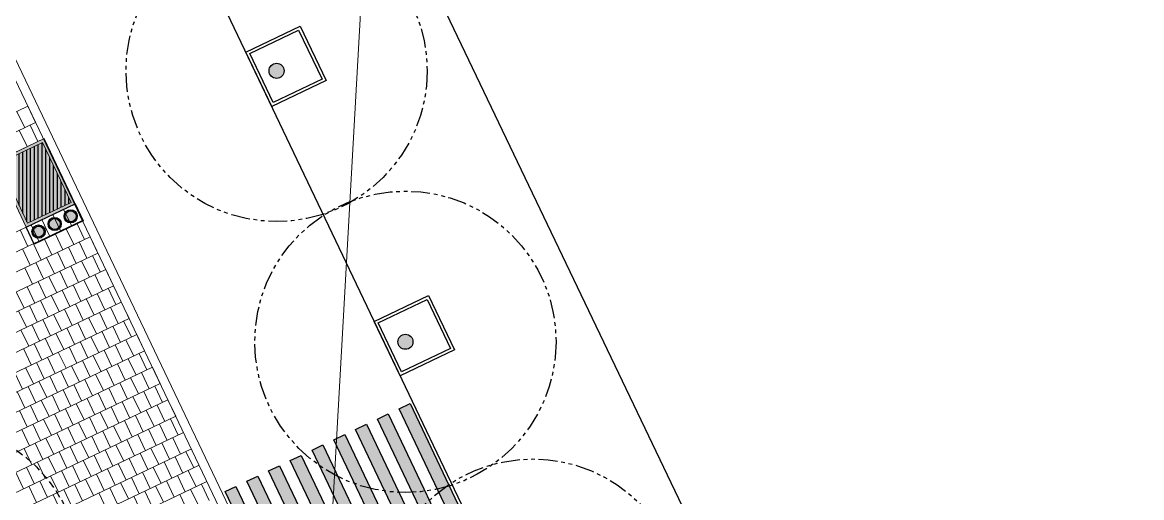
# Model space of a CAD drawing. Header units: metres. Extents: x 678805 to 1359287, y 2747329 to 5497370.
# Drawn here: x 679985.86 to 680023.01, y 2748769.04 to 2748784.8 of the extents above; entities that cross this region are included whole.
import ezdxf
from ezdxf.enums import TextEntityAlignment as Align

# ---------------------------------------------------------------- set-up
doc = ezdxf.new("R2010")
doc.units = ezdxf.units.M
for name, pattern in [('XREF_MON_EIT SUPPORT$0$HIDDEN', [0.375, 0.25, -0.125]), ('XREF_MON_EIT SUPPORT$0$LIM ACERAS$0$PHANTOM2', [1.25, 0.625, -0.125, 0.125, -0.125, 0.125, -0.125]), ('XREF_MON_GENERAL_LAYOUT$0$ACAD_ISO03W100', [30, 12, -18]), ('XREF_MON_SFT_TREES$0$HIDDEN', [0.375, 0.25, -0.125])]:
    doc.linetypes.add(name, pattern=pattern)
for name, color, linetype in [('00_XREF_MON_HSC_PAVEMENT', 7, 'Continuous'), ('00_XREF_TWQ_BUILDINGS', 7, 'Continuous'), ('00_XREF_TWQ_SFT_TREES', 7, 'Continuous'), ('00_XREF_TWQ_URBAN CONTEXT', 7, 'Continuous'), ('XREF_MON_EIT SUPPORT$0$02-L-Material Change', 253, 'Continuous'), ('XREF_MON_EIT SUPPORT$0$02-L-Painted line', 254, 'Continuous'), ('XREF_MON_EIT SUPPORT$0$02-L-PINTURA', 253, 'Continuous'), ('XREF_MON_EIT SUPPORT$0$L-Límite Acera', 9, 'Continuous'), ('XREF_MON_EIT SUPPORT$0$SL_TREE_CANOPY_', 254, 'XREF_MON_EIT SUPPORT$0$HIDDEN'), ('XREF_MON_EIT SUPPORT$0$SL_TREE_TRUNK_', 254, 'Continuous'), ('XREF_MON_EIT SUPPORT$0$SL_Trees_out_of_scope_', 254, 'Continuous'), ('XREF_MON_GENERAL_LAYOUT$0$00_Sorround Parcels', 252, 'XREF_MON_GENERAL_LAYOUT$0$ACAD_ISO03W100'), ('XREF_MON_HSC_FURNITURE$0$02-L-litter bin', 8, 'Continuous'), ('XREF_MON_HSC_PAVEMENT$0$03-TR-Tree Pit_Green', 74, 'Continuous'), ('XREF_MON_SFT_TREES$0$SL_TREE_CANOPY', 251, 'XREF_MON_SFT_TREES$0$HIDDEN'), ('XREF_MON_SFT_TREES$0$SL_TREE_TRUNK', 251, 'Continuous'), ('XREF_MON_URBAN CONTEXT$0$Parcel', 7, 'Continuous'), ('XREF_MON_URBAN CONTEXT$0$XREF_MON_EIT SUPPORT', 7, 'Continuous')]:
    doc.layers.add(name, color=color, linetype=linetype)
for name, color, linetype, true_color in [('02-L-Waterfeatures 01', 7, 'Continuous', 0x4da6ff), ('XREF_MON_HSC_PAVEMENT$0$03-TR-Tree Pit_White', 7, 'Continuous', 0xfcfcfc), ('XREF_MON_SFT_TREES$0$SL_TREE_ALBIZIA_LEBBECK', 7, 'Continuous', 0xa3a300)]:
    doc.layers.add(name, color=color, linetype=linetype, true_color=true_color)
for name, color, linetype, lineweight in [('XREF_MON_GENERAL_LAYOUT$0$02-L-Level Curves 0.25-0.75m', 33, 'Continuous', 5), ('XREF_MON_GENERAL_LAYOUT$0$02-L-Material Change', 251, 'Continuous', 5), ('XREF_MON_GENERAL_LAYOUT$0$04-BK-Tree Pit', 6, 'Continuous', 5), ('XREF_MON_HSC_PAVEMENT$0$04-BK-Tree Pit', 6, 'Continuous', 5)]:
    doc.layers.add(name, color=color, linetype=linetype, lineweight=lineweight)
doc.layers.add('XREF_MON_HSC_FURNITURE$0$00-AUX', color=2, linetype='Continuous', plot=False)
doc.layers.add('XREF_MON_HSC_PAVEMENT$0$02-L-Joints-Paviment_07_Precast Concrete Blocks 60X40', color=7, linetype='Continuous', lineweight=5, true_color=0x999999)
doc.layers.add('XREF_MON_HSC_PAVEMENT$0$03-TR-Pavement_07_Precast Concrete Blocks 60X40', color=7, linetype='Continuous', lineweight=5, true_color=0x999999)
doc.layers.get('XREF_MON_SFT_TREES$0$SL_TREE_ALBIZIA_LEBBECK').off()
doc.styles.add('XREF_MON_GENERAL_LAYOUT$0$Standard', font='arial.ttf')

# ---------------------------------------------------------------- blocks, each defined once
blk = doc.blocks.new('*U44')
h = blk.add_hatch(color=256)
h.dxf.hatch_style = 1
h.paths.add_polyline_path([(7.523, 14.549), (7.523, 14.949), (13.523, 14.949), (13.523, 14.549)])
h = blk.add_hatch(color=256)
h.dxf.hatch_style = 1
h.paths.add_polyline_path([(7.523, 13.749), (7.523, 14.149), (13.523, 14.149), (13.523, 13.749)])
h = blk.add_hatch(color=256)
h.dxf.hatch_style = 1
h.paths.add_polyline_path([(7.523, 12.949), (7.523, 13.349), (13.523, 13.349), (13.523, 12.949)])
h = blk.add_hatch(color=256)
h.dxf.hatch_style = 1
h.paths.add_polyline_path([(7.523, 12.149), (7.523, 12.549), (13.523, 12.549), (13.523, 12.149)])
h = blk.add_hatch(color=256)
h.dxf.hatch_style = 1
h.paths.add_polyline_path([(7.523, 11.349), (7.523, 11.749), (13.523, 11.749), (13.523, 11.349)])
h = blk.add_hatch(color=256)
h.dxf.hatch_style = 1
h.paths.add_polyline_path([(7.523, 10.549), (7.523, 10.949), (13.523, 10.949), (13.523, 10.549)])
h = blk.add_hatch(color=256)
h.dxf.hatch_style = 1
h.paths.add_polyline_path([(7.523, 9.749), (7.523, 10.149), (13.523, 10.149), (13.523, 9.749)])
h = blk.add_hatch(color=256)
h.dxf.hatch_style = 1
h.paths.add_polyline_path([(7.523, 8.949), (7.523, 9.349), (13.523, 9.349), (13.523, 8.949)])
h = blk.add_hatch(color=256)
h.dxf.hatch_style = 1
h.paths.add_polyline_path([(7.523, 8.149), (7.523, 8.549), (13.523, 8.549), (13.523, 8.149)])
at = {"layer": 'XREF_MON_EIT SUPPORT$0$02-L-PINTURA'}
for points in [[(7.523, 14.549), (7.523, 14.949), (13.523, 14.949), (13.523, 14.549)], [(7.523, 13.749), (7.523, 14.149), (13.523, 14.149), (13.523, 13.749)], [(7.523, 12.949), (7.523, 13.349), (13.523, 13.349), (13.523, 12.949)], [(7.523, 12.149), (7.523, 12.549), (13.523, 12.549), (13.523, 12.149)], [(7.523, 11.349), (7.523, 11.749), (13.523, 11.749), (13.523, 11.349)], [(7.523, 10.549), (7.523, 10.949), (13.523, 10.949), (13.523, 10.549)], [(7.523, 9.749), (7.523, 10.149), (13.523, 10.149), (13.523, 9.749)], [(7.523, 8.949), (7.523, 9.349), (13.523, 9.349), (13.523, 8.949)], [(7.523, 8.149), (7.523, 8.549), (13.523, 8.549), (13.523, 8.149)]]:
    blk.add_lwpolyline(points, close=True, dxfattribs=at)
blk = doc.blocks.new('XREF_MON_EIT SUPPORT$0$ALCORQUE 1.8X1.8 con borde')
at = {"layer": 'XREF_MON_EIT SUPPORT$0$02-L-Material Change', "color": 254}
for points in [[(679587.386, 2748672.469), (679589.192, 2748673.329), (679590.051, 2748671.523), (679588.245, 2748670.663), (679587.386, 2748672.469)], [(679587.519, 2748672.422), (679589.145, 2748673.195), (679589.918, 2748671.57), (679588.293, 2748670.796), (679587.519, 2748672.422)]]:
    blk.add_lwpolyline(points, dxfattribs=at)
blk = doc.blocks.new('XREF_MON_EIT SUPPORT$0$trees_outofboundaries')
at = {"layer": 'XREF_MON_EIT SUPPORT$0$SL_TREE_TRUNK_'}
h = blk.add_hatch(color=256, dxfattribs=at)
h.dxf.hatch_style = 1
edge = h.paths.add_edge_path()
edge.add_arc((0, 0), 0.25, 0, 360)
at = {"layer": 'XREF_MON_EIT SUPPORT$0$SL_TREE_CANOPY_', "linetype": 'XREF_MON_EIT SUPPORT$0$LIM ACERAS$0$PHANTOM2'}
blk.add_circle((0, 0), 5, dxfattribs=at)
at = {"layer": 'XREF_MON_EIT SUPPORT$0$SL_TREE_TRUNK_'}
blk.add_circle((0, 0), 0.25, dxfattribs=at)
blk = doc.blocks.new('XREF_MON_EIT SUPPORT')
at = {"layer": 'XREF_MON_EIT SUPPORT$0$L-Límite Acera'}
blk.add_lwpolyline([(680033.752, 2748699.05), (679965.837, 2748841.265)], dxfattribs=at)
at = {"layer": 'XREF_MON_EIT SUPPORT$0$02-L-Material Change', "color": 254, "rotation": 0.08615487837124504}
for p in [(4539.794, -907.432), (4544.059, -916.364)]:
    blk.add_blockref('XREF_MON_EIT SUPPORT$0$ALCORQUE 1.8X1.8 con borde', p, dxfattribs=at)
at = {"layer": 'XREF_MON_EIT SUPPORT$0$02-L-Painted line', "rotation": 295.4458425023207}
blk.add_blockref('*U44', (679981.995, 2748772.528), dxfattribs=at)
at = {"layer": 'XREF_MON_EIT SUPPORT$0$SL_Trees_out_of_scope_'}
for p in [(679994.297, 2748783.195), (679998.574, 2748774.206), (680002.803, 2748765.319)]:
    blk.add_blockref('XREF_MON_EIT SUPPORT$0$trees_outofboundaries', p, dxfattribs=at)
blk = doc.blocks.new('XREF_MON_URBAN CONTEXT')
at = {"layer": 'XREF_MON_URBAN CONTEXT$0$Parcel'}
blk.add_lwpolyline([(680108.539, 2748743.562), (680036.39, 2748709), (679975.043, 2748837.064), (680047.192, 2748871.626), (680108.539, 2748743.562)], close=True, dxfattribs=at)
at = {"layer": 'XREF_MON_URBAN CONTEXT$0$XREF_MON_EIT SUPPORT'}
blk.add_blockref('XREF_MON_EIT SUPPORT', (0, 0), dxfattribs=at)
blk = doc.blocks.new('XREF_MON_SFT_TREES$0$Albizia_lebbeck')
h = blk.add_hatch()
h.set_pattern_fill('ANSI31', color=256, scale=0.1)
edge = h.paths.add_edge_path()
edge.add_arc((0, 0), 5, -25.4481, 334.5519)
at = {"layer": 'XREF_MON_SFT_TREES$0$SL_TREE_TRUNK'}
h = blk.add_hatch(color=256, dxfattribs=at)
h.dxf.hatch_style = 1
edge = h.paths.add_edge_path()
edge.add_arc((0, 0), 0.25, 0, 360)
at = {"layer": 'XREF_MON_SFT_TREES$0$SL_TREE_CANOPY', "linetype": 'XREF_MON_SFT_TREES$0$HIDDEN'}
blk.add_circle((0, 0), 5, dxfattribs=at)
at = {"layer": 'XREF_MON_SFT_TREES$0$SL_TREE_TRUNK'}
blk.add_circle((0, 0), 0.25, dxfattribs=at)
blk = doc.blocks.new('XREF_MON_SFT_TREES')
at = {"layer": 'XREF_MON_SFT_TREES$0$SL_TREE_ALBIZIA_LEBBECK', "rotation": 25.44812939262281}
blk.add_blockref('XREF_MON_SFT_TREES$0$Albizia_lebbeck', (679982.789, 2748766.523), dxfattribs=at)
blk = doc.blocks.new('XREF_MON_HSC_PAVEMENT$0$ALCORQUE RECTANGULAR')
at = {"layer": 'XREF_MON_HSC_PAVEMENT$0$03-TR-Tree Pit_Green', "ltscale": 0.3}
h = blk.add_hatch(dxfattribs=at)
h.set_pattern_fill('ANSI31', color=256, scale=0.04, angle=-45)
h.set_pattern_definition([(360, (-2068898.16958, 3428624.0145), (3e-17, 0.127), [])])
h.paths.add_polyline_path([(679903.391, 2748647.421), (679902.702, 2748648.869), (679904.689, 2748649.814), (679905.377, 2748648.367)])
at = {"layer": 'XREF_MON_HSC_PAVEMENT$0$03-TR-Tree Pit_White'}
h = blk.add_hatch(color=256, dxfattribs=at)
h.dxf.hatch_style = 1
h.paths.add_polyline_path([(679903.344, 2748647.288), (679902.569, 2748648.916), (679904.736, 2748649.947), (679905.511, 2748648.319)])
blk = doc.blocks.new('XREF_MON_HSC_PAVEMENT')
at = {"layer": 'XREF_MON_HSC_PAVEMENT$0$02-L-Joints-Paviment_07_Precast Concrete Blocks 60X40'}
for points in [[(679985.935, 2748781.309), (679985.677, 2748781.851)], [(679986.296, 2748781.481), (679986.038, 2748782.023)], [(679986.115, 2748781.395), (679986.373, 2748780.854)], [(679985.754, 2748781.223), (679986.012, 2748780.682)], [(679987.125, 2748777.889), (679986.867, 2748778.431)], [(679987.486, 2748778.061), (679987.228, 2748778.602)], [(679987.847, 2748778.232), (679987.59, 2748778.774)], [(679986.403, 2748777.545), (679986.145, 2748778.087)], [(679986.764, 2748777.717), (679986.506, 2748778.259)], [(679987.667, 2748778.147), (679987.925, 2748777.605)], [(679986.041, 2748777.373), (679985.784, 2748777.915)], [(679986.944, 2748777.803), (679987.202, 2748777.261)], [(679987.306, 2748777.975), (679987.563, 2748777.433)], [(679988.365, 2748777.149), (679988.107, 2748777.691)], [(679986.222, 2748777.459), (679986.48, 2748776.917)], [(679986.583, 2748777.631), (679986.841, 2748777.089)], [(679987.642, 2748776.806), (679987.384, 2748777.348)], [(679988.003, 2748776.978), (679987.746, 2748777.519)], [(679985.861, 2748777.287), (679986.119, 2748776.745)], [(679986.92, 2748776.462), (679986.662, 2748777.004)], [(679987.281, 2748776.634), (679987.023, 2748777.176)], [(679988.184, 2748777.064), (679988.442, 2748776.522)], [(679986.197, 2748776.118), (679985.94, 2748776.66)], [(679986.559, 2748776.29), (679986.301, 2748776.832)], [(679987.1, 2748776.548), (679987.358, 2748776.006)], [(679987.462, 2748776.72), (679987.719, 2748776.178)], [(679987.823, 2748776.892), (679988.081, 2748776.35)], [(679988.882, 2748776.066), (679988.624, 2748776.608)], [(679986.378, 2748776.204), (679986.636, 2748775.662)], [(679986.739, 2748776.376), (679986.997, 2748775.834)], [(679988.159, 2748775.723), (679987.902, 2748776.265)], [(679988.521, 2748775.895), (679988.263, 2748776.436)], [(679985.656, 2748775.86), (679985.914, 2748775.319)], [(679986.017, 2748776.032), (679986.275, 2748775.491)], [(679987.437, 2748775.379), (679987.179, 2748775.921)], [(679987.798, 2748775.551), (679987.54, 2748776.093)], [(679988.34, 2748775.809), (679988.598, 2748775.267)], [(679988.701, 2748775.981), (679988.959, 2748775.439)], [(679986.715, 2748775.035), (679986.457, 2748775.577)], [(679987.076, 2748775.207), (679986.818, 2748775.749)], [(679987.618, 2748775.465), (679987.875, 2748774.923)], [(679987.979, 2748775.637), (679988.237, 2748775.095)], [(679989.399, 2748774.985), (679989.141, 2748775.526)], [(679985.992, 2748774.691), (679985.734, 2748775.233)], [(679986.353, 2748774.863), (679986.096, 2748775.405)], [(679986.895, 2748775.121), (679987.153, 2748774.579)], [(679987.256, 2748775.293), (679987.514, 2748774.751)], [(679988.676, 2748774.641), (679988.418, 2748775.183)], [(679989.037, 2748774.813), (679988.78, 2748775.354)], [(679986.173, 2748774.777), (679986.431, 2748774.236)], [(679986.534, 2748774.949), (679986.792, 2748774.408)], [(679987.954, 2748774.297), (679987.696, 2748774.839)], [(679988.315, 2748774.469), (679988.057, 2748775.011)], [(679988.857, 2748774.727), (679989.115, 2748774.185)], [(679989.218, 2748774.899), (679989.476, 2748774.357)], [(679985.812, 2748774.606), (679986.07, 2748774.064)], [(679986.87, 2748773.781), (679986.612, 2748774.323)], [(679987.231, 2748773.953), (679986.974, 2748774.495)], [(679987.593, 2748774.125), (679987.335, 2748774.667)], [(679988.134, 2748774.383), (679988.392, 2748773.841)], [(679988.496, 2748774.555), (679988.753, 2748774.013)], [(679989.916, 2748773.902), (679989.658, 2748774.443)], [(679986.148, 2748773.438), (679985.89, 2748773.979)], [(679986.509, 2748773.61), (679986.251, 2748774.151)], [(679987.412, 2748774.039), (679987.67, 2748773.497)], [(679987.773, 2748774.211), (679988.031, 2748773.669)], [(679989.193, 2748773.558), (679988.936, 2748774.1)], [(679989.555, 2748773.73), (679989.297, 2748774.271)], [(679986.69, 2748773.695), (679986.947, 2748773.154)], [(679987.051, 2748773.867), (679987.309, 2748773.326)], [(679988.11, 2748773.042), (679987.852, 2748773.584)], [(679988.471, 2748773.214), (679988.213, 2748773.756)], [(679988.832, 2748773.386), (679988.574, 2748773.928)], [(679989.374, 2748773.644), (679989.632, 2748773.102)], [(679989.735, 2748773.816), (679989.993, 2748773.274)], [(679985.967, 2748773.352), (679986.225, 2748772.81)], [(679986.328, 2748773.524), (679986.586, 2748772.982)], [(679987.387, 2748772.698), (679987.13, 2748773.24)], [(679987.749, 2748772.87), (679987.491, 2748773.412)], [(679988.652, 2748773.3), (679988.909, 2748772.758)], [(679989.013, 2748773.472), (679989.271, 2748772.93)], [(679990.433, 2748772.819), (679990.175, 2748773.36)], [(679985.606, 2748773.18), (679985.864, 2748772.638)], [(679986.665, 2748772.355), (679986.407, 2748772.896)], [(679987.026, 2748772.527), (679986.768, 2748773.068)], [(679987.929, 2748772.956), (679988.187, 2748772.414)], [(679988.29, 2748773.128), (679988.548, 2748772.586)], [(679989.349, 2748772.303), (679989.091, 2748772.845)], [(679989.71, 2748772.475), (679989.453, 2748773.017)], [(679990.072, 2748772.647), (679989.814, 2748773.188)], [(679985.943, 2748772.011), (679985.685, 2748772.553)], [(679986.304, 2748772.183), (679986.046, 2748772.725)], [(679987.207, 2748772.612), (679987.465, 2748772.071)], [(679987.568, 2748772.784), (679987.826, 2748772.243)], [(679988.627, 2748771.959), (679988.369, 2748772.501)], [(679988.988, 2748772.131), (679988.73, 2748772.673)], [(679989.891, 2748772.561), (679990.149, 2748772.019)], [(679990.252, 2748772.733), (679990.51, 2748772.191)], [(679986.123, 2748772.097), (679986.381, 2748771.555)], [(679986.484, 2748772.269), (679986.742, 2748771.727)], [(679986.846, 2748772.441), (679987.103, 2748771.899)], [(679987.905, 2748771.615), (679987.647, 2748772.157)], [(679988.266, 2748771.787), (679988.008, 2748772.329)], [(679989.169, 2748772.217), (679989.427, 2748771.675)], [(679989.53, 2748772.389), (679989.788, 2748771.847)], [(679990.589, 2748771.564), (679990.331, 2748772.105)], [(679990.95, 2748771.736), (679990.692, 2748772.277)], [(679985.762, 2748771.925), (679986.02, 2748771.383)], [(679987.182, 2748771.272), (679986.924, 2748771.813)], [(679987.543, 2748771.444), (679987.286, 2748771.985)], [(679988.446, 2748771.873), (679988.704, 2748771.331)], [(679988.808, 2748772.045), (679989.065, 2748771.503)], [(679989.866, 2748771.22), (679989.609, 2748771.762)], [(679990.228, 2748771.392), (679989.97, 2748771.934)], [(679986.46, 2748770.928), (679986.202, 2748771.47)], [(679986.821, 2748771.1), (679986.563, 2748771.642)], [(679987.363, 2748771.358), (679987.621, 2748770.816)], [(679987.724, 2748771.529), (679987.982, 2748770.988)], [(679988.085, 2748771.701), (679988.343, 2748771.16)], [(679989.144, 2748770.876), (679988.886, 2748771.418)], [(679989.505, 2748771.048), (679989.247, 2748771.59)], [(679990.408, 2748771.478), (679990.666, 2748770.936)], [(679990.77, 2748771.65), (679991.027, 2748771.108)], [(679986.099, 2748770.756), (679985.841, 2748771.298)], [(679986.64, 2748771.014), (679986.898, 2748770.472)], [(679987.002, 2748771.186), (679987.259, 2748770.644)], [(679988.422, 2748770.532), (679988.164, 2748771.074)], [(679988.783, 2748770.704), (679988.525, 2748771.246)], [(679989.686, 2748771.134), (679989.944, 2748770.592)], [(679990.047, 2748771.306), (679990.305, 2748770.764)], [(679991.106, 2748770.481), (679990.848, 2748771.022)], [(679985.918, 2748770.67), (679986.176, 2748770.128)], [(679986.279, 2748770.842), (679986.537, 2748770.3)], [(679987.699, 2748770.189), (679987.442, 2748770.73)], [(679988.061, 2748770.361), (679987.803, 2748770.902)], [(679988.602, 2748770.618), (679988.86, 2748770.077)], [(679988.964, 2748770.79), (679989.221, 2748770.248)], [(679989.325, 2748770.962), (679989.583, 2748770.42)], [(679990.384, 2748770.137), (679990.126, 2748770.679)], [(679990.745, 2748770.309), (679990.487, 2748770.851)], [(679986.977, 2748769.845), (679986.719, 2748770.387)], [(679987.338, 2748770.017), (679987.08, 2748770.559)], [(679987.88, 2748770.275), (679988.138, 2748769.733)], [(679988.241, 2748770.446), (679988.499, 2748769.905)], [(679989.661, 2748769.793), (679989.403, 2748770.335)], [(679990.022, 2748769.965), (679989.765, 2748770.507)], [(679990.926, 2748770.395), (679991.183, 2748769.853)], [(679991.287, 2748770.567), (679991.545, 2748770.025)], [(679985.893, 2748769.329), (679985.636, 2748769.871)], [(679986.255, 2748769.501), (679985.997, 2748770.043)], [(679986.616, 2748769.673), (679986.358, 2748770.215)], [(679987.158, 2748769.931), (679987.415, 2748769.389)], [(679987.519, 2748770.103), (679987.777, 2748769.561)], [(679988.939, 2748769.449), (679988.681, 2748769.991)], [(679989.3, 2748769.621), (679989.042, 2748770.163)], [(679989.842, 2748769.879), (679990.1, 2748769.337)], [(679990.203, 2748770.051), (679990.461, 2748769.509)], [(679990.564, 2748770.223), (679990.822, 2748769.681)], [(679991.623, 2748769.398), (679991.365, 2748769.939)], [(679986.435, 2748769.587), (679986.693, 2748769.045)], [(679986.796, 2748769.759), (679987.054, 2748769.217)], [(679988.217, 2748769.106), (679987.959, 2748769.647)], [(679988.578, 2748769.278), (679988.32, 2748769.819)], [(679989.12, 2748769.535), (679989.377, 2748768.994)], [(679989.481, 2748769.707), (679989.739, 2748769.165)], [(679990.901, 2748769.054), (679990.643, 2748769.596)], [(679991.262, 2748769.226), (679991.004, 2748769.768)], [(679986.074, 2748769.415), (679986.332, 2748768.873)], [(679987.133, 2748768.59), (679986.875, 2748769.132)], [(679987.494, 2748768.762), (679987.236, 2748769.304)], [(679987.855, 2748768.934), (679987.598, 2748769.476)], [(679988.397, 2748769.192), (679988.655, 2748768.65)], [(679988.758, 2748769.364), (679989.016, 2748768.822)], [(679990.178, 2748768.71), (679989.921, 2748769.252)], [(679990.54, 2748768.882), (679990.282, 2748769.424)], [(679991.081, 2748769.141), (679991.339, 2748768.599)], [(679991.442, 2748769.312), (679991.7, 2748768.771)], [(679991.804, 2748769.484), (679992.061, 2748768.942)], [(679989.817, 2748768.538), (679989.559, 2748769.08)]]:
    blk.add_lwpolyline(points, dxfattribs=at)
at = {"layer": 'XREF_MON_HSC_PAVEMENT$0$03-TR-Pavement_07_Precast Concrete Blocks 60X40'}
for p, q in [((679978.653, 2748778.509), (679986.038, 2748782.023)), ((679979.071, 2748778.043), (679986.297, 2748781.482)), ((679979.489, 2748777.577), (679986.555, 2748780.94)), ((679980.992, 2748775.635), (679987.59, 2748778.774)), ((679981.25, 2748775.093), (679987.848, 2748778.233)), ((679981.508, 2748774.551), (679988.107, 2748777.692)), ((679981.766, 2748774.01), (679988.365, 2748777.15)), ((679982.024, 2748773.468), (679988.624, 2748776.609)), ((679982.282, 2748772.926), (679988.882, 2748776.067)), ((679982.54, 2748772.385), (679989.141, 2748775.526)), ((679982.798, 2748771.843), (679989.399, 2748774.984)), ((679983.057, 2748771.302), (679989.658, 2748774.443)), ((679983.315, 2748770.76), (679989.917, 2748773.902)), ((679983.573, 2748770.218), (679990.175, 2748773.36)), ((679983.831, 2748769.677), (679990.434, 2748772.819)), ((679984.089, 2748769.135), (679990.692, 2748772.277)), ((679984.347, 2748768.593), (679990.951, 2748771.736)), ((679984.605, 2748768.052), (679991.21, 2748771.195)), ((679984.863, 2748767.51), (679991.469, 2748770.653)), ((679985.121, 2748766.968), (679991.727, 2748770.112)), ((679985.38, 2748766.427), (679991.985, 2748769.57))]:
    blk.add_line(p, q, dxfattribs=at)
at = {"layer": 'XREF_MON_HSC_PAVEMENT$0$04-BK-Tree Pit', "rotation": 90}
blk.add_blockref('XREF_MON_HSC_PAVEMENT$0$ALCORQUE RECTANGULAR', (3428634.897, 2068875.44), dxfattribs=at)
blk = doc.blocks.new('XREF_MON_HSC_FURNITURE$0$3 concrete recycling bins')
at = {"true_color": 0xfcfcfc}
h = blk.add_hatch(color=7, dxfattribs=at)
h.dxf.hatch_style = 1
edge = h.paths.add_edge_path()
edge.add_arc((-0.59, 0), 0.22, 0, 360)
h = blk.add_hatch(color=7, dxfattribs=at)
h.dxf.hatch_style = 1
edge = h.paths.add_edge_path()
edge.add_arc((0, 0), 0.22, 0, 360)
h = blk.add_hatch(color=7, dxfattribs=at)
h.dxf.hatch_style = 1
edge = h.paths.add_edge_path()
edge.add_arc((0.59, 0), 0.22, 0, 360)
for points in [[(-0.773, 0), (-0.81, 0)], [(-0.499, 0.158), (-0.48, 0.191)], [(-0.182, 0), (-0.22, 0)], [(0.091, 0.158), (0.11, 0.191)], [(0.408, 0), (0.37, 0)], [(0.681, 0.158), (0.7, 0.191)], [(-0.499, -0.158), (-0.48, -0.191)], [(0.091, -0.158), (0.11, -0.191)], [(0.681, -0.158), (0.7, -0.191)]]:
    blk.add_lwpolyline(points)
for centre, radius in [((-0.59, 0), 0.22), ((-0.59, 0), 0.182), ((0, 0), 0.22), ((0, 0), 0.182), ((0.59, 0), 0.22), ((0.59, 0), 0.182)]:
    blk.add_circle(centre, radius)
at = {"layer": 'XREF_MON_HSC_FURNITURE$0$00-AUX'}
blk.add_lwpolyline([(-0.9, 0.311), (0.9, 0.311), (0.9, -0.311), (-0.9, -0.311)], close=True, dxfattribs=at)
blk = doc.blocks.new('XREF_MON_HSC_FURNITURE')
at = {"layer": 'XREF_MON_HSC_FURNITURE$0$02-L-litter bin', "rotation": 25.45070387122793}
blk.add_blockref('XREF_MON_HSC_FURNITURE$0$3 concrete recycling bins', (679986.929, 2748778.115), dxfattribs=at)
blk = doc.blocks.new('XREF_MON_GENERAL_LAYOUT$0$ALCORQUE RECTANGULAR')
blk.add_lwpolyline([(679903.391, 2748647.421), (679902.702, 2748648.868), (679904.689, 2748649.814), (679905.378, 2748648.366)], close=True)
at = {"layer": 'XREF_MON_GENERAL_LAYOUT$0$02-L-Material Change'}
blk.add_lwpolyline([(679903.344, 2748647.288), (679902.569, 2748648.916), (679904.736, 2748649.947), (679905.511, 2748648.319)], close=True, dxfattribs=at)
blk = doc.blocks.new('XREF_MON_GENERAL_LAYOUT')
at = {"layer": 'XREF_MON_GENERAL_LAYOUT$0$00_Sorround Parcels', "lineweight": 9, "ltscale": 0.1}
blk.add_lwpolyline([(679975.039, 2748837.062), (680047.188, 2748871.624), (680108.535, 2748743.56), (680036.386, 2748708.998)], close=True, dxfattribs=at)
at = {"layer": 'XREF_MON_GENERAL_LAYOUT$0$02-L-Level Curves 0.25-0.75m', "ltscale": 0.3}
blk.add_lwpolyline([(679997.377, 2748790.44), (679995.795, 2748762.289)], dxfattribs=at)
at = {"layer": 'XREF_MON_GENERAL_LAYOUT$0$02-L-Material Change'}
for p, q in [((679958.729, 2748839.211), (680027.591, 2748695.01)), ((679959.516, 2748838.257), (680027.948, 2748694.959))]:
    blk.add_line(p, q, dxfattribs=at)
at = {"layer": 'XREF_MON_GENERAL_LAYOUT$0$04-BK-Tree Pit', "rotation": 90}
blk.add_blockref('XREF_MON_GENERAL_LAYOUT$0$ALCORQUE RECTANGULAR', (3428634.897, 2068875.44), dxfattribs=at)
at = {"style": 'XREF_MON_GENERAL_LAYOUT$0$Standard'}
for tag, rotation, p in [('604,00', 330.2643, (679905.77, 2748776.558)), ('603,00', 330.2643, (679901.861, 2748753.477)), ('600,00', 133.826, (679944.597, 2748745.153)), ('602,00', 330.2643, (679883.319, 2748738.727)), ('601,00', 117.8906, (679920.972, 2748732.87)), ('601,00', 330.2643, (679864.777, 2748723.976)), ('600,00', 40.8833, (679777.405, 2748705.444, 1.17)), ('602,00', 330.2643, (679941.275, 2748705.483)), ('601,00', 40.8833, (679701.798, 2748703.889, 1.17)), ('598,00', 62.091, (679810.267, 2748702.619)), ('600,00', 330.2643, (679877.781, 2748691.131)), ('600,00', 19.5511, (679920.444, 2748685.496)), ('601,00', 330.2643, (679934.813, 2748683.804)), ('599,00', 330.2643, (679854.567, 2748679.061)), ('600,00', 88.3928, (679743.913, 2748675.572)), ('599,00', 20.6086, (679924.26, 2748675.216)), ('601,00', 88.3928, (679728.035, 2748671.318, -2)), ('602,00', 88.3928, (679711.826, 2748665.966, -1)), ('603,00', 88.3928, (679695.615, 2748660.611)), ('599,00', 40.8833, (679788.807, 2748655.829, 1.17)), ('601,00', 40.8833, (679627.612, 2748644.603, 1.17)), ('603,00', 41.7058, (679702.499, 2748628.484, 1.17)), ('600,00', 40.8833, (679645.925, 2748597.926, 1.17)), ('599,00', 34.2277, (679673.574, 2748555.136, 5.34))]:
    blk.add_attdef(tag, text='', height=1, rotation=rotation, dxfattribs=at).set_placement(p, align=Align.MIDDLE)
at = {"ltscale": 0.3, "style": 'XREF_MON_GENERAL_LAYOUT$0$Standard'}
for tag, rotation, p in [('603,50', 330.2643, (679911.501, 2748760.57)), ('602,50', 330.2643, (679892.865, 2748745.846)), ('600,50', 133.826, (679933.048, 2748738.729)), ('601,50', 330.2643, (679873.581, 2748731.671)), ('601,50', 101.2857, (679909.522, 2748726.945)), ('602,50', 330.2643, (679948.625, 2748713.86)), ('600,50', 39.606, (679743.243, 2748706.971)), ('600,50', 330.2643, (679880.266, 2748702.726)), ('600,50', 17.3537, (679917.615, 2748690.554)), ('599,50', 330.2643, (679867.197, 2748684.716)), ('599,50', 18.8944, (679921.71, 2748680.578)), ('599,50', 39.606, (679778.991, 2748677.241)), ('600,50', 88.3928, (679735.925, 2748673.586)), ('601,50', 88.3928, (679719.906, 2748668.581)), ('602,50', 88.3928, (679703.474, 2748663.452)), ('601,50', 39.606, (679610.513, 2748662.061)), ('598,50', 330.2643, (679861.765, 2748662.397)), ('600,00', 41.7058, (679752.308, 2748637.685)), ('601,00', 41.7058, (679736.044, 2748634.538)), ('599,00', 35.0835, (679763.043, 2748634.415, 1.17)), ('602,00', 41.7058, (679720.174, 2748633.096, 1.17)), ('600,00', 35.0835, (679747.063, 2748629.903, 1.17)), ('601,00', 35.0835, (679731.246, 2748625.239, 1.17)), ('600,50', 39.606, (679636.92, 2748621.339)), ('602,00', 35.0835, (679715.4, 2748620.639, 1.17)), ('599,50', 28.7604, (679659.482, 2748574.323))]:
    blk.add_attdef(tag, text='', height=1, rotation=rotation, dxfattribs=at).set_placement(p, align=Align.MIDDLE)

msp = doc.modelspace()

# ---------------------------------------------------------------- block references
at = {"layer": '00_XREF_MON_HSC_PAVEMENT'}
msp.add_blockref('XREF_MON_HSC_PAVEMENT', (0, 0), dxfattribs=at)
at = {"layer": '00_XREF_TWQ_BUILDINGS'}
msp.add_blockref('XREF_MON_HSC_FURNITURE', (0, 0), dxfattribs=at)
at = {"layer": '00_XREF_TWQ_SFT_TREES'}
msp.add_blockref('XREF_MON_SFT_TREES', (0, 0), dxfattribs=at)
at = {"layer": '00_XREF_TWQ_URBAN CONTEXT'}
msp.add_blockref('XREF_MON_URBAN CONTEXT', (0, 0), dxfattribs=at)
at = {"layer": '02-L-Waterfeatures 01', "color": 18, "true_color": 0x000000}
msp.add_blockref('XREF_MON_GENERAL_LAYOUT', (0, 0), dxfattribs=at)

doc.saveas('drawing.dxf')
